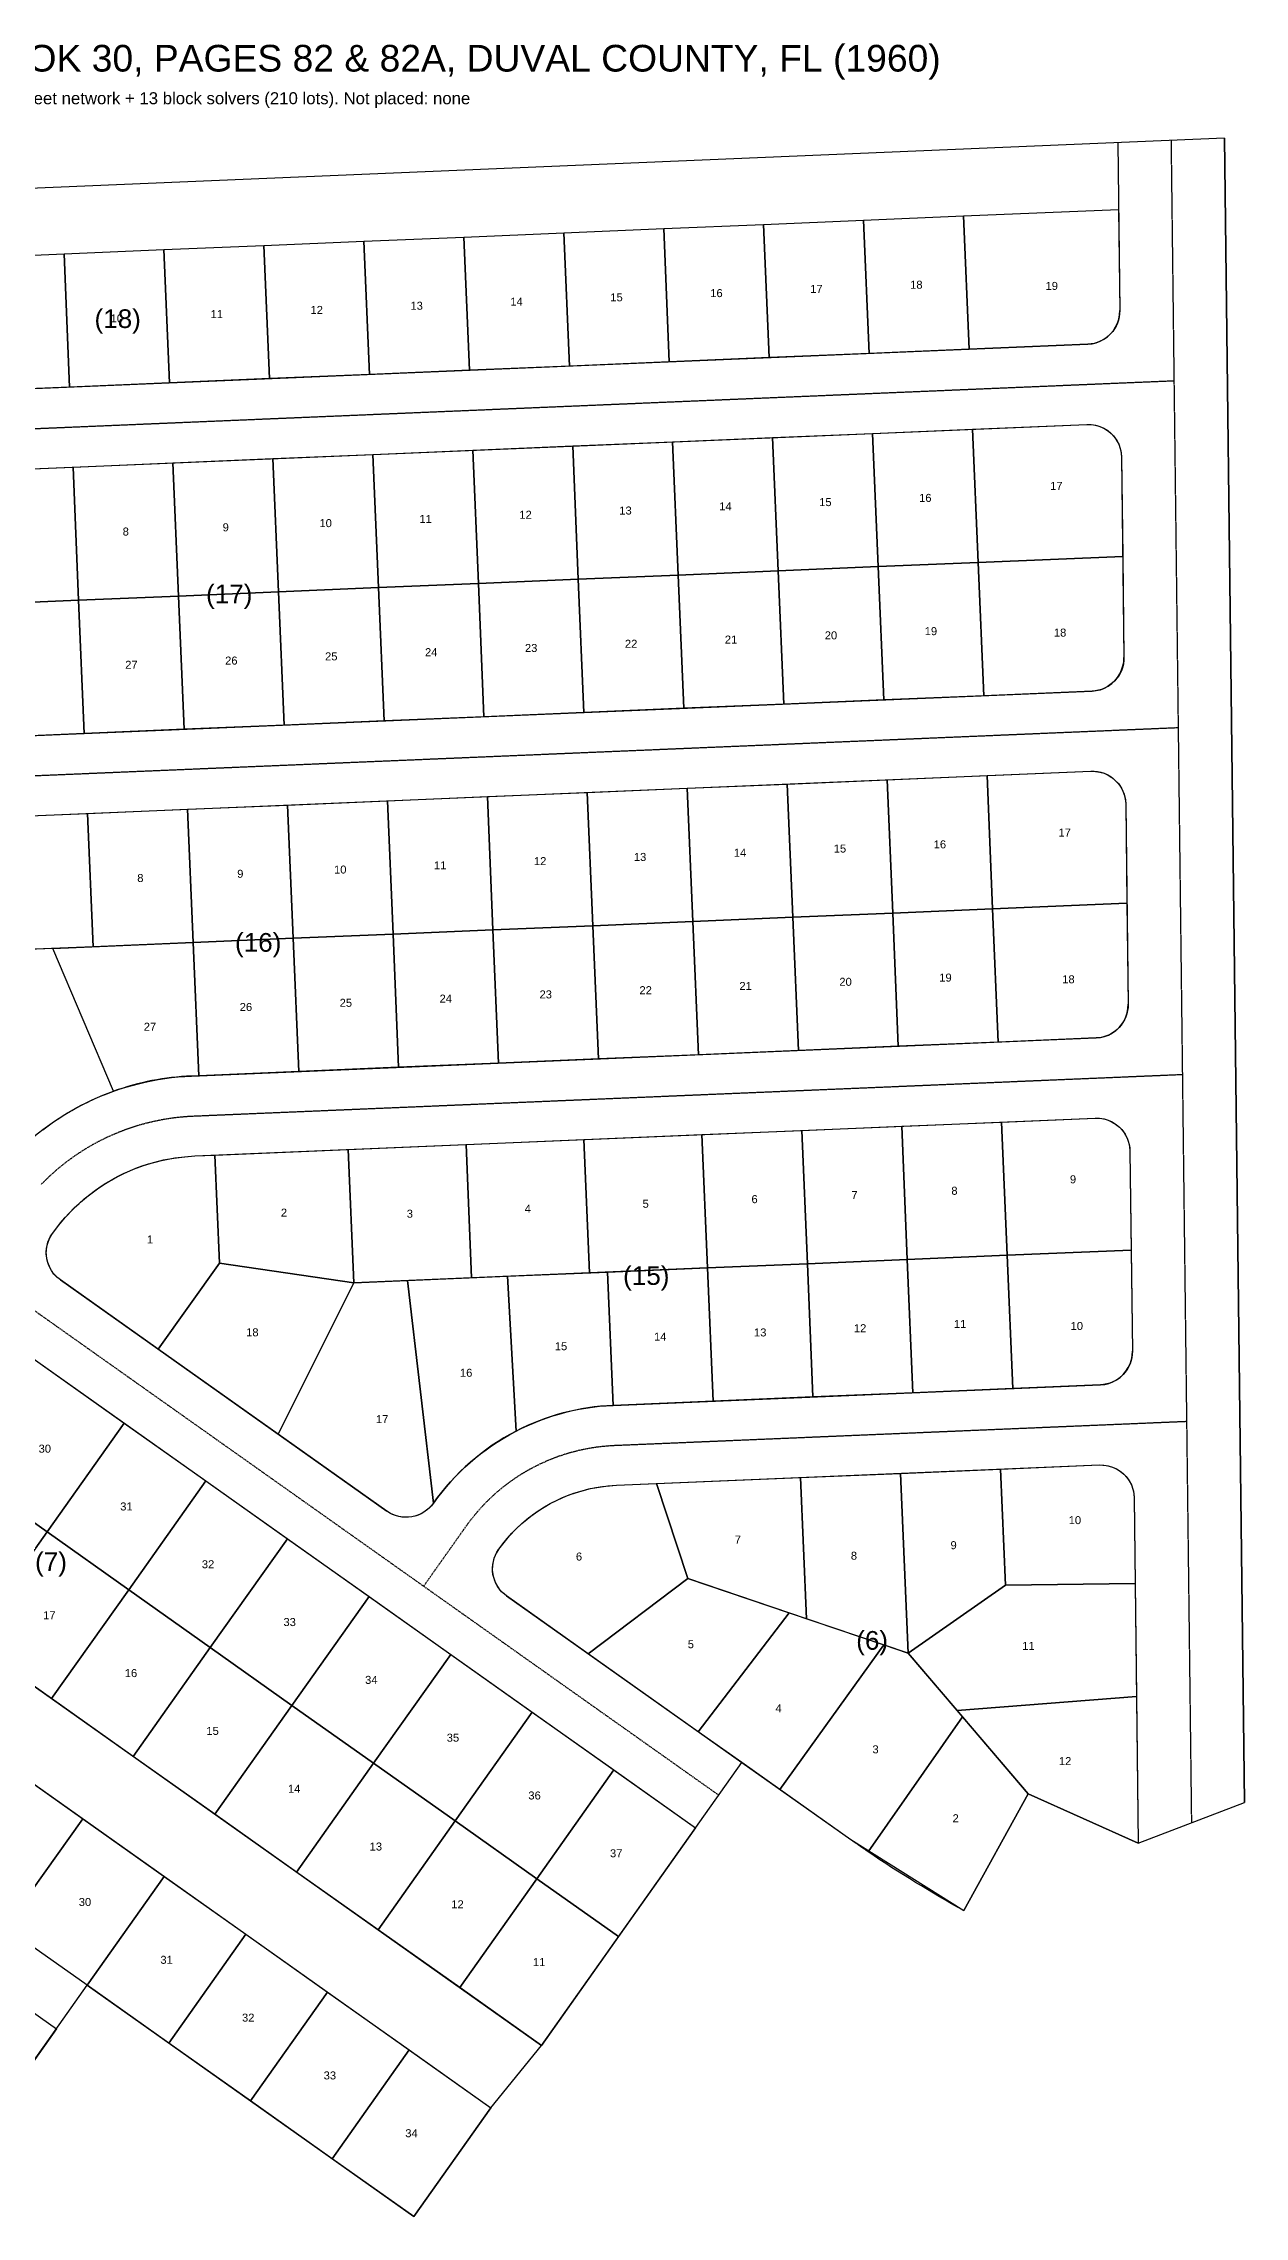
# Model space of a CAD drawing. Extents: x 9813 to 11453, y 7834 to 10312.
# Drawn here: x 10552 to 11453, y 8682 to 10312 of the extents above; entities that cross this region are included whole.
import ezdxf
from ezdxf.enums import TextEntityAlignment as Align

# ---------------------------------------------------------------- set-up
doc = ezdxf.new("R2010")
doc.units = 0
doc.linetypes.add('DASHED', pattern=[0.75, 0.5, -0.25])
for name, color, linetype in [('BLOCK-TEXT', 2, 'CONTINUOUS'), ('BOUNDARY', 7, 'CONTINUOUS'), ('CENTERLINE', 8, 'DASHED'), ('FILLET', 6, 'CONTINUOUS'), ('LOT', 4, 'CONTINUOUS'), ('LOT-CURVE', 6, 'CONTINUOUS'), ('LOT-TEXT', 7, 'CONTINUOUS'), ('ROW', 2, 'CONTINUOUS'), ('TITLEBLOCK', 2, 'CONTINUOUS')]:
    doc.layers.add(name, color=color, linetype=linetype)
doc.styles.get("Standard").update_dxf_attribs({"font": 'Arial'})

msp = doc.modelspace()

# ---------------------------------------------------------------- linework, layer by layer
at = {"layer": 'BOUNDARY'}
for p, q in [((11437.517, 10240.6589), (9812.5836, 10172.3173)), ((11452.6422, 8992.8006), (11437.517, 10240.6589)), ((10925.4269, 8810.5735), (11075.6905, 9022.7547)), ((11075.6905, 9022.7547), (11157.4292, 8964.8685)), ((11242.1242, 8911.7389), (11290.4448, 8999.2896)), ((11290.4448, 8999.2896), (11373.0022, 8962.1906)), ((11373.0022, 8962.1906), (11452.6422, 8992.8006)), ((11157.4292, 8964.8685), (11242.1242, 8911.7389)), ((10503.9953, 8741.402), (10584.9064, 8855.6534)), ((10584.9064, 8855.6534), (10829.7309, 8682.2724)), ((10887.5245, 8763.8806), (10925.4269, 8810.5735)), ((10829.7309, 8682.2724), (10887.5245, 8763.8806))]:
    msp.add_line(p, q, dxfattribs=at)
at = {"layer": 'CENTERLINE'}
for p, q in [((11397.5345, 10238.9773), (11399.7176, 10058.8695)), ((10000, 10000), (11399.7176, 10058.8695)), ((11399.7176, 10058.8695), (11402.8702, 9798.7722)), ((10010.9255, 9740.2297), (11402.8702, 9798.7722)), ((11402.8702, 9798.7722), (11406.0228, 9538.675)), ((10664.3282, 9507.4807), (11406.0228, 9538.675)), ((11406.0228, 9538.675), (11409.1754, 9278.5777)), ((10457.6548, 9423.6616), (11058.345, 8998.2618)), ((10980.4342, 9260.5457), (11409.1754, 9278.5777)), ((11409.1754, 9278.5777), (11412.8248, 8977.4966)), ((10837.1458, 9154.9118), (10869.0237, 9199.9252))]:
    msp.add_line(p, q, dxfattribs=at)
for points in [[(10550.6131, 9456.3889), (10552.8536, 9458.6637), (10555.137, 9460.8956), (10557.4624, 9463.0837), (10559.829, 9465.2271), (10562.2359, 9467.3252), (10564.6823, 9469.3771), (10567.1672, 9471.3822), (10569.6898, 9473.3396), (10572.2492, 9475.2488), (10574.8443, 9477.1089), (10577.4744, 9478.9194), (10580.1384, 9480.6796), (10582.8354, 9482.3887), (10585.5644, 9484.0463), (10588.3245, 9485.6518), (10591.1145, 9487.2044), (10593.9336, 9488.7038), (10596.7806, 9490.1493), (10599.6546, 9491.5404), (10602.5546, 9492.8766), (10605.4794, 9494.1574), (10608.428, 9495.3824), (10611.3994, 9496.5511), (10614.3925, 9497.6632), (10617.4062, 9498.7181), (10620.4394, 9499.7155), (10623.491, 9500.6551), (10626.5599, 9501.5365), (10629.645, 9502.3595), (10632.7452, 9503.1236), (10635.8593, 9503.8286), (10638.9864, 9504.4743), (10642.1251, 9505.0605), (10645.2744, 9505.5868), (10648.4331, 9506.0533), (10651.6001, 9506.4595), (10654.7743, 9506.8055), (10657.9545, 9507.0911), (10661.1395, 9507.3162), (10664.3282, 9507.4807)], [(10869.0237, 9199.9252), (10870.6262, 9202.1432), (10872.2707, 9204.3302), (10873.9564, 9206.4856), (10875.6828, 9208.6086), (10877.4493, 9210.6984), (10879.2551, 9212.7542), (10881.0997, 9214.7753), (10882.9824, 9216.7609), (10884.9026, 9218.7105), (10886.8594, 9220.6231), (10888.8522, 9222.4982), (10890.8803, 9224.3351), (10892.943, 9226.1331), (10895.0395, 9227.8916), (10897.169, 9229.6099), (10899.3308, 9231.2874), (10901.5242, 9232.9235), (10903.7482, 9234.5176), (10906.0021, 9236.0692), (10908.2851, 9237.5776), (10910.5964, 9239.0423), (10912.9351, 9240.4629), (10915.3004, 9241.8387), (10917.6914, 9243.1693), (10920.1073, 9244.4542), (10922.5471, 9245.6929), (10925.0101, 9246.8851), (10927.4953, 9248.0302), (10930.0018, 9249.1278), (10932.5288, 9250.1777), (10935.0752, 9251.1792), (10937.6402, 9252.1322), (10940.2229, 9253.0363), (10942.8222, 9253.8911), (10945.4374, 9254.6963), (10948.0674, 9255.4516), (10950.7113, 9256.1569), (10953.3681, 9256.8117), (10956.0369, 9257.4159), (10958.7167, 9257.9693), (10961.4065, 9258.4716), (10964.1054, 9258.9227), (10966.8124, 9259.3224), (10969.5264, 9259.6705), (10972.2466, 9259.9671), (10974.972, 9260.2118), (10977.7015, 9260.4047), (10980.4342, 9260.5457)]]:
    msp.add_lwpolyline(points, dxfattribs=at)
at = {"layer": 'FILLET'}
for points in [[(11335.1295, 10086.1796), (11338.3194, 10086.5197), (11341.4395, 10087.2656), (11344.4383, 10088.4048), (11347.2666, 10089.9187), (11349.8778, 10091.7823), (11352.2288, 10093.9649), (11354.2809, 10096.4306), (11356.0005, 10099.1388), (11357.359, 10102.0449), (11358.3343, 10105.101), (11358.9102, 10108.2569), (11359.0772, 10111.4605)], [(11334.3623, 10026.0942), (11337.6936, 10026.0121), (11340.9844, 10025.4876), (11344.1762, 10024.5301), (11347.2123, 10023.1565), (11350.0388, 10021.3914), (11352.6054, 10019.2661), (11354.8665, 10016.8183), (11356.782, 10014.0915), (11358.3179, 10011.1342), (11359.4467, 10007.9989), (11360.1486, 10004.7413), (11360.411, 10001.4193)], [(11338.2821, 9826.0823), (11341.472, 9826.4225), (11344.5921, 9827.1683), (11347.591, 9828.3075), (11350.4192, 9829.8214), (11353.0304, 9831.685), (11355.3814, 9833.8676), (11357.4336, 9836.3333), (11359.1531, 9839.0415), (11360.5117, 9841.9476), (11361.4869, 9845.0037), (11362.0628, 9848.1596), (11362.2298, 9851.3632)], [(11337.5149, 9765.997), (11340.8462, 9765.9148), (11344.137, 9765.3903), (11347.3288, 9764.4328), (11350.3649, 9763.0593), (11353.1914, 9761.2942), (11355.758, 9759.1689), (11358.0192, 9756.7211), (11359.9347, 9753.9943), (11361.4705, 9751.037), (11362.5994, 9747.9017), (11363.3012, 9744.6441), (11363.5636, 9741.3221)], [(11341.4348, 9565.985), (11344.6246, 9566.3252), (11347.7447, 9567.071), (11350.7436, 9568.2103), (11353.5719, 9569.7242), (11356.183, 9571.5877), (11358.534, 9573.7704), (11360.5862, 9576.2361), (11362.3057, 9578.9443), (11363.6643, 9581.8503), (11364.6395, 9584.9065), (11365.2154, 9588.0623), (11365.3824, 9591.266)], [(11340.6675, 9505.8997), (11343.9988, 9505.8175), (11347.2896, 9505.293), (11350.4815, 9504.3355), (11353.5176, 9502.962), (11356.344, 9501.1969), (11358.9106, 9499.0716), (11361.1718, 9496.6238), (11363.0873, 9493.897), (11364.6231, 9490.9397), (11365.752, 9487.8044), (11366.4538, 9484.5468), (11366.7162, 9481.2248)], [(10564.7688, 9384.5661), (10562.2294, 9386.6266), (10559.9806, 9389.0008), (10558.0611, 9391.6483), (10556.5035, 9394.5237), (10555.3345, 9397.5778), (10554.5742, 9400.7583), (10554.2355, 9404.0109), (10554.3243, 9407.2799), (10554.839, 9410.5093), (10555.7708, 9413.6438), (10557.1038, 9416.63), (10558.8151, 9419.4166)], [(11344.5874, 9305.8878), (11347.7773, 9306.2279), (11350.8973, 9306.9738), (11353.8962, 9308.113), (11356.7245, 9309.6269), (11359.3356, 9311.4905), (11361.6866, 9313.6731), (11363.7388, 9316.1388), (11365.4583, 9318.847), (11366.8169, 9321.7531), (11367.7922, 9324.8092), (11368.368, 9327.9651), (11368.535, 9331.1687)], [(11343.8201, 9245.8025), (11347.1515, 9245.7203), (11350.4423, 9245.1958), (11353.6341, 9244.2383), (11356.6702, 9242.8648), (11359.4967, 9241.0997), (11362.0633, 9238.9743), (11364.3244, 9236.5265), (11366.2399, 9233.7997), (11367.7757, 9230.8424), (11368.9046, 9227.7071), (11369.6065, 9224.4495), (11369.8688, 9221.1275)], [(10844.4499, 9217.1343), (10842.3894, 9214.595), (10840.0152, 9212.3462), (10837.3677, 9210.4266), (10834.4923, 9208.869), (10831.4382, 9207.7001), (10828.2577, 9206.9398), (10825.0051, 9206.6011), (10821.7362, 9206.6899), (10818.5068, 9207.2046), (10815.3722, 9208.1364), (10812.386, 9209.4694), (10809.5994, 9211.1807)], [(10899.3684, 9147.6077), (10896.829, 9149.6681), (10894.5803, 9152.0424), (10892.6607, 9154.6899), (10891.1031, 9157.5652), (10889.9341, 9160.6193), (10889.1738, 9163.7999), (10888.8351, 9167.0525), (10888.9239, 9170.3214), (10889.4386, 9173.5508), (10890.3704, 9176.6854), (10891.7034, 9179.6715), (10893.4148, 9182.4581)]]:
    msp.add_lwpolyline(points, dxfattribs=at)
at = {"layer": 'LOT'}
for points in [[(11241.9292, 10182.3481), (11358.1565, 10187.2364)], [(11358.1565, 10187.2364), (11359.0772, 10111.4605)], [(10867.2605, 10166.5903), (10942.1942, 10169.7418)], [(10942.1942, 10169.7418), (11017.128, 10172.8934)], [(10942.1942, 10169.7418), (10946.3963, 10069.8302)], [(10946.3963, 10069.8302), (10942.1942, 10169.7418)], [(11017.128, 10172.8934), (11092.0617, 10176.045)], [(11017.128, 10172.8934), (11021.3301, 10072.9817)], [(11021.3301, 10072.9817), (11017.128, 10172.8934)], [(11092.0617, 10176.045), (11166.9955, 10179.1966)], [(11092.0617, 10176.045), (11096.2638, 10076.1333)], [(11096.2638, 10076.1333), (11092.0617, 10176.045)], [(11166.9955, 10179.1966), (11241.9292, 10182.3481)], [(11166.9955, 10179.1966), (11171.1976, 10079.2849)], [(11171.1976, 10079.2849), (11166.9955, 10179.1966)], [(11241.9292, 10182.3481), (11246.1313, 10082.4365)], [(11246.1313, 10082.4365), (11241.9292, 10182.3481)], [(10492.5917, 10150.8324), (10567.5255, 10153.984)], [(10567.5255, 10153.984), (10642.4592, 10157.1356)], [(10567.5255, 10153.984), (10571.7275, 10054.0723)], [(10571.7275, 10054.0723), (10567.5255, 10153.984)], [(10642.4592, 10157.1356), (10717.393, 10160.2871)], [(10642.4592, 10157.1356), (10646.6613, 10057.2239)], [(10646.6613, 10057.2239), (10642.4592, 10157.1356)], [(10717.393, 10160.2871), (10792.3267, 10163.4387)], [(10717.393, 10160.2871), (10721.5951, 10060.3755)], [(10721.5951, 10060.3755), (10717.393, 10160.2871)], [(10792.3267, 10163.4387), (10867.2605, 10166.5903)], [(10792.3267, 10163.4387), (10796.5288, 10063.527)], [(10796.5288, 10063.527), (10792.3267, 10163.4387)], [(10867.2605, 10166.5903), (10871.4626, 10066.6786)], [(10871.4626, 10066.6786), (10867.2605, 10166.5903)], [(11021.3301, 10072.9817), (10946.3963, 10069.8302)], [(11096.2638, 10076.1333), (11021.3301, 10072.9817)], [(11171.1976, 10079.2849), (11096.2638, 10076.1333)], [(11246.1313, 10082.4365), (11171.1976, 10079.2849)], [(11335.1295, 10086.1796), (11246.1313, 10082.4365)], [(10571.7275, 10054.0723), (10496.7938, 10050.9207)], [(10646.6613, 10057.2239), (10571.7275, 10054.0723)], [(10721.5951, 10060.3755), (10646.6613, 10057.2239)], [(10796.5288, 10063.527), (10721.5951, 10060.3755)], [(10871.4626, 10066.6786), (10796.5288, 10063.527)], [(10946.3963, 10069.8302), (10871.4626, 10066.6786)], [(11173.7241, 10019.3381), (11248.6579, 10022.4897)], [(11248.6579, 10022.4897), (11334.3629, 10026.0943)], [(11248.6579, 10022.4897), (11252.86, 9922.578)], [(11252.86, 9922.578), (11248.6579, 10022.4897)], [(10799.0553, 10003.5802), (10873.9891, 10006.7318)], [(10873.9891, 10006.7318), (10948.9228, 10009.8834)], [(10873.9891, 10006.7318), (10878.1912, 9906.8201)], [(10878.1912, 9906.8201), (10873.9891, 10006.7318)], [(10948.9228, 10009.8834), (11023.8566, 10013.035)], [(10948.9228, 10009.8834), (10953.1249, 9909.9717)], [(10953.1249, 9909.9717), (10948.9228, 10009.8834)], [(11023.8566, 10013.035), (11098.7904, 10016.1865)], [(11023.8566, 10013.035), (11028.0587, 9913.1233)], [(11028.0587, 9913.1233), (11023.8566, 10013.035)], [(11098.7904, 10016.1865), (11173.7241, 10019.3381)], [(11098.7904, 10016.1865), (11102.9925, 9916.2749)], [(11102.9925, 9916.2749), (11098.7904, 10016.1865)], [(11173.7241, 10019.3381), (11177.9262, 9919.4264)], [(11177.9262, 9919.4264), (11173.7241, 10019.3381)], [(10499.3203, 9990.974), (10574.2541, 9994.1255)], [(10574.2541, 9994.1255), (10649.1878, 9997.2771)], [(10574.2541, 9994.1255), (10578.4562, 9894.2139)], [(10578.4562, 9894.2139), (10574.2541, 9994.1255)], [(10649.1878, 9997.2771), (10724.1216, 10000.4287)], [(10649.1878, 9997.2771), (10653.3899, 9897.3654)], [(10653.3899, 9897.3654), (10649.1878, 9997.2771)], [(10724.1216, 10000.4287), (10799.0553, 10003.5802)], [(10724.1216, 10000.4287), (10728.3237, 9900.517)], [(10728.3237, 9900.517), (10724.1216, 10000.4287)], [(10799.0553, 10003.5802), (10803.2574, 9903.6686)], [(10803.2574, 9903.6686), (10799.0553, 10003.5802)], [(11360.4115, 10001.4194), (11361.3141, 9927.1394)], [(11361.3141, 9927.1394), (11252.86, 9922.578)], [(11252.86, 9922.578), (11361.3141, 9927.1394)], [(11361.3141, 9927.1394), (11362.2348, 9851.3634)], [(10953.1249, 9909.9717), (10878.1912, 9906.8201)], [(10878.1912, 9906.8201), (10953.1249, 9909.9717)], [(11028.0587, 9913.1233), (10953.1249, 9909.9717)], [(10953.1249, 9909.9717), (11028.0587, 9913.1233)], [(10953.1249, 9909.9717), (10957.327, 9810.06)], [(10957.327, 9810.06), (10953.1249, 9909.9717)], [(11102.9925, 9916.2749), (11028.0587, 9913.1233)], [(11028.0587, 9913.1233), (11102.9925, 9916.2749)], [(11028.0587, 9913.1233), (11032.2608, 9813.2116)], [(11032.2608, 9813.2116), (11028.0587, 9913.1233)], [(11177.9262, 9919.4264), (11102.9925, 9916.2749)], [(11102.9925, 9916.2749), (11177.9262, 9919.4264)], [(11102.9925, 9916.2749), (11107.1945, 9816.3632)], [(11107.1945, 9816.3632), (11102.9925, 9916.2749)], [(11252.86, 9922.578), (11177.9262, 9919.4264)], [(11177.9262, 9919.4264), (11252.86, 9922.578)], [(11177.9262, 9919.4264), (11182.1283, 9819.5148)], [(11182.1283, 9819.5148), (11177.9262, 9919.4264)], [(11252.86, 9922.578), (11257.0621, 9822.6663)], [(11257.0621, 9822.6663), (11252.86, 9922.578)], [(10578.4562, 9894.2139), (10503.5224, 9891.0623)], [(10503.5224, 9891.0623), (10578.4562, 9894.2139)], [(10653.3899, 9897.3654), (10578.4562, 9894.2139)], [(10578.4562, 9894.2139), (10653.3899, 9897.3654)], [(10578.4562, 9894.2139), (10582.6583, 9794.3022)], [(10582.6583, 9794.3022), (10578.4562, 9894.2139)], [(10728.3237, 9900.517), (10653.3899, 9897.3654)], [(10653.3899, 9897.3654), (10728.3237, 9900.517)], [(10653.3899, 9897.3654), (10657.592, 9797.4538)], [(10657.592, 9797.4538), (10653.3899, 9897.3654)], [(10803.2574, 9903.6686), (10728.3237, 9900.517)], [(10728.3237, 9900.517), (10803.2574, 9903.6686)], [(10728.3237, 9900.517), (10732.5258, 9800.6053)], [(10732.5258, 9800.6053), (10728.3237, 9900.517)], [(10878.1912, 9906.8201), (10803.2574, 9903.6686)], [(10803.2574, 9903.6686), (10878.1912, 9906.8201)], [(10803.2574, 9903.6686), (10807.4595, 9803.7569)], [(10807.4595, 9803.7569), (10803.2574, 9903.6686)], [(10878.1912, 9906.8201), (10882.3933, 9806.9085)], [(10882.3933, 9806.9085), (10878.1912, 9906.8201)], [(11338.2871, 9826.0825), (11257.0621, 9822.6663)], [(10957.327, 9810.06), (10882.3933, 9806.9085)], [(11032.2608, 9813.2116), (10957.327, 9810.06)], [(11107.1945, 9816.3632), (11032.2608, 9813.2116)], [(11182.1283, 9819.5148), (11107.1945, 9816.3632)], [(11257.0621, 9822.6663), (11182.1283, 9819.5148)], [(10582.6583, 9794.3022), (10507.7245, 9791.1506)], [(10657.592, 9797.4538), (10582.6583, 9794.3022)], [(10732.5258, 9800.6053), (10657.592, 9797.4538)], [(10807.4595, 9803.7569), (10732.5258, 9800.6053)], [(10882.3933, 9806.9085), (10807.4595, 9803.7569)], [(11184.6496, 9759.5678), (11259.5833, 9762.7193)], [(11259.5833, 9762.7193), (11337.5152, 9765.997)], [(11259.5833, 9762.7193), (11263.7854, 9662.8077)], [(11263.7854, 9662.8077), (11259.5833, 9762.7193)], [(10809.9808, 9743.8099), (10884.9145, 9746.9615)], [(10884.9145, 9746.9615), (10959.8483, 9750.113)], [(10884.9145, 9746.9615), (10889.1166, 9647.0498)], [(10889.1166, 9647.0498), (10884.9145, 9746.9615)], [(10959.8483, 9750.113), (11034.7821, 9753.2646)], [(10959.8483, 9750.113), (10964.0504, 9650.2014)], [(10964.0504, 9650.2014), (10959.8483, 9750.113)], [(11034.7821, 9753.2646), (11109.7158, 9756.4162)], [(11034.7821, 9753.2646), (11038.9842, 9653.3529)], [(11038.9842, 9653.3529), (11034.7821, 9753.2646)], [(11109.7158, 9756.4162), (11184.6496, 9759.5678)], [(11109.7158, 9756.4162), (11113.9179, 9656.5045)], [(11113.9179, 9656.5045), (11109.7158, 9756.4162)], [(11184.6496, 9759.5678), (11188.8517, 9659.6561)], [(11188.8517, 9659.6561), (11184.6496, 9759.5678)], [(10510.2458, 9731.2036), (10585.1795, 9734.3552)], [(10585.1795, 9734.3552), (10660.1133, 9737.5067)], [(10585.1795, 9734.3552), (10589.3816, 9634.4435)], [(10589.3816, 9634.4435), (10585.1795, 9734.3552)], [(10660.1133, 9737.5067), (10735.047, 9740.6583)], [(10660.1133, 9737.5067), (10664.3154, 9637.5951)], [(10664.3154, 9637.5951), (10660.1133, 9737.5067)], [(10735.047, 9740.6583), (10809.9808, 9743.8099)], [(10735.047, 9740.6583), (10739.2491, 9640.7466)], [(10739.2491, 9640.7466), (10735.047, 9740.6583)], [(10809.9808, 9743.8099), (10814.1829, 9643.8982)], [(10814.1829, 9643.8982), (10809.9808, 9743.8099)], [(11363.5639, 9741.3221), (11364.4664, 9667.0421)], [(11263.7854, 9662.8077), (11188.8517, 9659.6561)], [(11188.8517, 9659.6561), (11263.7854, 9662.8077)], [(11364.4664, 9667.0421), (11263.7854, 9662.8077)], [(11263.7854, 9662.8077), (11364.4664, 9667.0421)], [(11267.9875, 9562.896), (11263.7854, 9662.8077)], [(11263.7854, 9662.8077), (11267.9875, 9562.896)], [(11364.4664, 9667.0421), (11365.3871, 9591.2662)], [(10889.1166, 9647.0498), (10814.1829, 9643.8982)], [(10814.1829, 9643.8982), (10889.1166, 9647.0498)], [(10964.0504, 9650.2014), (10889.1166, 9647.0498)], [(10889.1166, 9647.0498), (10964.0504, 9650.2014)], [(10893.3187, 9547.1381), (10889.1166, 9647.0498)], [(10889.1166, 9647.0498), (10893.3187, 9547.1381)], [(11038.9842, 9653.3529), (10964.0504, 9650.2014)], [(10964.0504, 9650.2014), (11038.9842, 9653.3529)], [(10968.2525, 9550.2897), (10964.0504, 9650.2014)], [(10964.0504, 9650.2014), (10968.2525, 9550.2897)], [(11113.9179, 9656.5045), (11038.9842, 9653.3529)], [(11038.9842, 9653.3529), (11113.9179, 9656.5045)], [(11043.1862, 9553.4413), (11038.9842, 9653.3529)], [(11038.9842, 9653.3529), (11043.1862, 9553.4413)], [(11188.8517, 9659.6561), (11113.9179, 9656.5045)], [(11113.9179, 9656.5045), (11188.8517, 9659.6561)], [(11118.12, 9556.5928), (11113.9179, 9656.5045)], [(11113.9179, 9656.5045), (11118.12, 9556.5928)], [(11193.0538, 9559.7444), (11188.8517, 9659.6561)], [(11188.8517, 9659.6561), (11193.0538, 9559.7444)], [(10559.1683, 9633.1728), (10449.2655, 9628.5505)], [(10589.3816, 9634.4435), (10514.4479, 9631.2919)], [(10559.1683, 9633.1728), (10664.3154, 9637.5951)], [(10604.6873, 9526.0856), (10559.1683, 9633.1728)], [(10604.6873, 9526.0856), (10559.1683, 9633.1728)], [(10664.3154, 9637.5951), (10589.3816, 9634.4435)], [(10739.2491, 9640.7466), (10664.3154, 9637.5951)], [(10664.3154, 9637.5951), (10739.2491, 9640.7466)], [(10668.5175, 9537.6834), (10664.3154, 9637.5951)], [(10664.3154, 9637.5951), (10668.5175, 9537.6834)], [(10814.1829, 9643.8982), (10739.2491, 9640.7466)], [(10739.2491, 9640.7466), (10814.1829, 9643.8982)], [(10743.4512, 9540.835), (10739.2491, 9640.7466)], [(10739.2491, 9640.7466), (10743.4512, 9540.835)], [(10818.385, 9543.9865), (10814.1829, 9643.8982)], [(10814.1829, 9643.8982), (10818.385, 9543.9865)], [(11341.4394, 9565.9852), (11267.9875, 9562.896)], [(10968.2525, 9550.2897), (10893.3187, 9547.1381)], [(11043.1862, 9553.4413), (10968.2525, 9550.2897)], [(11118.12, 9556.5928), (11043.1862, 9553.4413)], [(11193.0538, 9559.7444), (11118.12, 9556.5928)], [(11267.9875, 9562.896), (11193.0538, 9559.7444)], [(10668.5175, 9537.6834), (10663.0809, 9537.4708)], [(10743.4512, 9540.835), (10668.5175, 9537.6834)], [(10818.385, 9543.9865), (10743.4512, 9540.835)], [(10893.3187, 9547.1381), (10818.385, 9543.9865)], [(11195.575, 9499.7974), (11270.5088, 9502.949)], [(11270.5088, 9502.949), (11340.6675, 9505.8997)], [(11274.7109, 9403.0373), (11270.5088, 9502.949)], [(11270.5088, 9502.949), (11274.7109, 9403.0373)], [(10780.482, 9482.3394), (10868.9038, 9486.0582)], [(10868.9038, 9486.0582), (10957.3057, 9489.7762)], [(10873.1059, 9386.1466), (10868.9038, 9486.0582)], [(10868.9038, 9486.0582), (10873.1059, 9386.1466)], [(10957.3057, 9489.7762), (11045.7075, 9493.4943)], [(10961.5078, 9389.8646), (10957.3057, 9489.7762)], [(10957.3057, 9489.7762), (10961.5078, 9389.8646)], [(11045.7075, 9493.4943), (11120.6413, 9496.6458)], [(11049.9096, 9393.5826), (11045.7075, 9493.4943)], [(11045.7075, 9493.4943), (11049.9096, 9393.5826)], [(11120.6413, 9496.6458), (11195.575, 9499.7974)], [(11124.8434, 9396.7342), (11120.6413, 9496.6458)], [(11120.6413, 9496.6458), (11124.8434, 9396.7342)], [(11199.7771, 9399.8857), (11195.575, 9499.7974)], [(11195.575, 9499.7974), (11199.7771, 9399.8857)], [(10665.5836, 9477.507), (10680.5703, 9478.1373)], [(10680.5703, 9478.1373), (10780.482, 9482.3394)], [(10683.9786, 9397.1784), (10680.5703, 9478.1373)], [(10680.5703, 9478.1373), (10683.9786, 9397.1784)], [(10784.6841, 9382.4277), (10780.482, 9482.3394)], [(10780.482, 9482.3394), (10784.6841, 9382.4277)], [(11366.7162, 9481.2248), (11367.6187, 9406.9448)], [(11274.7109, 9403.0373), (11199.7771, 9399.8857)], [(11199.7771, 9399.8857), (11274.7109, 9403.0373)], [(11367.6187, 9406.9448), (11274.7109, 9403.0373)], [(11274.7109, 9403.0373), (11367.6187, 9406.9448)], [(11278.913, 9303.1256), (11274.7109, 9403.0373)], [(11274.7109, 9403.0373), (11278.913, 9303.1256)], [(11367.6187, 9406.9448), (11368.5394, 9331.1689)], [(10683.9786, 9397.1784), (10638.2029, 9332.5404)], [(10638.2029, 9332.5404), (10683.9786, 9397.1784)], [(10784.6841, 9382.4277), (10683.9786, 9397.1784)], [(10683.9786, 9397.1784), (10784.6841, 9382.4277)], [(10873.1059, 9386.1466), (10784.6841, 9382.4277)], [(10825.1083, 9384.1279), (10900.0421, 9387.2794)], [(10961.5078, 9389.8646), (10873.1059, 9386.1466)], [(10900.0421, 9387.2794), (10974.9759, 9390.431)], [(10906.4105, 9271.1598), (10900.0421, 9387.2794)], [(10900.0421, 9387.2794), (10906.4105, 9271.1598)], [(11049.9096, 9393.5826), (10961.5078, 9389.8646)], [(10974.9759, 9390.431), (11049.9096, 9393.5826)], [(10979.178, 9290.5193), (10974.9759, 9390.431)], [(10974.9759, 9390.431), (10979.178, 9290.5193)], [(11124.8434, 9396.7342), (11049.9096, 9393.5826)], [(11049.9096, 9393.5826), (11124.8434, 9396.7342)], [(11054.1117, 9293.6709), (11049.9096, 9393.5826)], [(11049.9096, 9393.5826), (11054.1117, 9293.6709)], [(11199.7771, 9399.8857), (11124.8434, 9396.7342)], [(11124.8434, 9396.7342), (11199.7771, 9399.8857)], [(11129.0455, 9296.8225), (11124.8434, 9396.7342)], [(11124.8434, 9396.7342), (11129.0455, 9296.8225)], [(11203.9792, 9299.9741), (11199.7771, 9399.8857)], [(11199.7771, 9399.8857), (11203.9792, 9299.9741)], [(10638.2029, 9332.5404), (10564.7555, 9384.5547)], [(10727.9718, 9268.9674), (10784.6841, 9382.4277)], [(10784.6841, 9382.4277), (10727.9718, 9268.9674)], [(10784.6841, 9382.4277), (10825.1083, 9384.1279)], [(10844.5345, 9217.2742), (10825.1083, 9384.1279)], [(10825.1083, 9384.1279), (10844.5345, 9217.2742)], [(10727.9718, 9268.9674), (10638.2029, 9332.5404)], [(10551.3867, 9320.5233), (10612.5928, 9277.178)], [(11344.5918, 9305.888), (11278.913, 9303.1256)], [(11054.1117, 9293.6709), (10979.178, 9290.5193)], [(11129.0455, 9296.8225), (11054.1117, 9293.6709)], [(11203.9792, 9299.9741), (11129.0455, 9296.8225)], [(11278.913, 9303.1256), (11203.9792, 9299.9741)], [(10612.5928, 9277.178), (10554.7781, 9195.579)], [(10554.7781, 9195.579), (10612.5928, 9277.178)], [(10612.5928, 9277.178), (10673.799, 9233.8328)], [(10809.58, 9211.1737), (10727.9718, 9268.9674)], [(11119.7774, 9236.3797), (11194.7112, 9239.5312)], [(11194.7112, 9239.5312), (11269.645, 9242.6828)], [(11194.7112, 9239.5312), (11200.3869, 9104.6621)], [(11200.3869, 9104.6621), (11194.7112, 9239.5312)], [(11269.645, 9242.6828), (11343.8201, 9245.8025)], [(11269.645, 9242.6828), (11273.3029, 9155.7097)], [(11273.3029, 9155.7097), (11269.645, 9242.6828)], [(10554.7781, 9195.579), (10493.5719, 9238.9243)], [(10493.5719, 9238.9243), (10554.7781, 9195.579)], [(10673.799, 9233.8328), (10615.9842, 9152.2338)], [(10615.9842, 9152.2338), (10673.799, 9233.8328)], [(10673.799, 9233.8328), (10735.0051, 9190.4875)], [(10981.6795, 9230.5715), (11011.653, 9231.8321)], [(11011.653, 9231.8321), (11119.7774, 9236.3797)], [(11011.653, 9231.8321), (11035.3478, 9160.6749)], [(11035.3478, 9160.6749), (11011.653, 9231.8321)], [(11119.7774, 9236.3797), (11124.2367, 9130.5031)], [(11124.2367, 9130.5031), (11119.7774, 9236.3797)], [(10844.5345, 9217.2742), (10844.4305, 9217.1273)], [(11369.8688, 9221.1275), (11370.6474, 9156.8915)], [(10554.7781, 9195.579), (10496.9751, 9113.9487)], [(10496.9751, 9113.9487), (10554.7781, 9195.579)], [(10615.9842, 9152.2338), (10554.7781, 9195.579)], [(10554.7781, 9195.579), (10615.9842, 9152.2338)], [(10735.0051, 9190.4875), (10677.1903, 9108.8885)], [(10677.1903, 9108.8885), (10735.0051, 9190.4875)], [(10735.0051, 9190.4875), (10796.2112, 9147.1423)], [(10893.3868, 9182.4396), (10893.4908, 9182.5865)], [(11035.3478, 9160.6749), (10960.5465, 9104.2439)], [(10960.5465, 9104.2439), (11035.3478, 9160.6749)], [(11035.3478, 9160.6749), (11111.0935, 9134.9662)], [(11124.2367, 9130.5031), (11035.3478, 9160.6749)], [(10615.9842, 9152.2338), (10558.1813, 9070.6034)], [(10558.1813, 9070.6034), (10615.9842, 9152.2338)], [(10677.1903, 9108.8885), (10615.9842, 9152.2338)], [(10615.9842, 9152.2338), (10677.1903, 9108.8885)], [(10796.2112, 9147.1423), (10738.3964, 9065.5433)], [(10738.3964, 9065.5433), (10796.2112, 9147.1423)], [(10796.2112, 9147.1423), (10857.4173, 9103.797)], [(10960.5465, 9104.2439), (10899.3404, 9147.5891)], [(11273.3029, 9155.7097), (11200.3869, 9104.6621)], [(11200.3869, 9104.6621), (11273.3029, 9155.7097)], [(11370.6474, 9156.8915), (11273.3029, 9155.7097)], [(11273.3029, 9155.7097), (11370.6474, 9156.8915)], [(11370.6474, 9156.8915), (11371.6751, 9072.1077)], [(11111.0935, 9134.9662), (11043.0524, 9045.8145)], [(11043.0524, 9045.8145), (11111.0935, 9134.9662)], [(11111.0935, 9134.9662), (11182.1205, 9110.8623)], [(11200.3869, 9104.6621), (11124.2367, 9130.5031)], [(10558.1813, 9070.6034), (10496.9751, 9113.9487)], [(10677.1903, 9108.8885), (10619.3874, 9027.2582)], [(10619.3874, 9027.2582), (10677.1903, 9108.8885)], [(10738.3964, 9065.5433), (10677.1903, 9108.8885)], [(10677.1903, 9108.8885), (10738.3964, 9065.5433)], [(11182.1205, 9110.8623), (11104.2585, 9002.4692)], [(11104.2585, 9002.4692), (11182.1205, 9110.8623)], [(11182.1205, 9110.8623), (11200.3869, 9104.6621)], [(10857.4173, 9103.797), (10799.6025, 9022.198)], [(10799.6025, 9022.198), (10857.4173, 9103.797)], [(10857.4173, 9103.797), (10918.6234, 9060.4518)], [(11043.0524, 9045.8145), (10960.5465, 9104.2439)], [(11200.3869, 9104.6621), (11241.0851, 9057.0182)], [(11237.188, 9061.5804), (11200.3869, 9104.6621)], [(10619.3874, 9027.2582), (10558.1813, 9070.6034)], [(10738.3964, 9065.5433), (10680.5935, 8983.9129)], [(10680.5935, 8983.9129), (10738.3964, 9065.5433)], [(10799.6025, 9022.198), (10738.3964, 9065.5433)], [(10738.3964, 9065.5433), (10799.6025, 9022.198)], [(10918.6234, 9060.4518), (10860.8086, 8978.8528)], [(10860.8086, 8978.8528), (10918.6234, 9060.4518)], [(10918.6234, 9060.4518), (10979.8295, 9017.1065)], [(11371.6751, 9072.1077), (11237.188, 9061.5804)], [(11237.188, 9061.5804), (11371.6751, 9072.1077)], [(11290.449, 8999.2323), (11237.188, 9061.5804)], [(11371.6751, 9072.1077), (11373.0083, 8962.1158)], [(11075.6956, 9022.697), (11043.0524, 9045.8145)], [(11241.0851, 9057.0182), (11170.5573, 8955.6923)], [(11170.5573, 8955.6923), (11241.0851, 9057.0182)], [(11241.0851, 9057.0182), (11290.449, 8999.2323)], [(10520.2815, 9023.9214), (10581.4876, 8980.5761)], [(10680.5935, 8983.9129), (10619.3874, 9027.2582)], [(10799.6025, 9022.198), (10741.7996, 8940.5677)], [(10741.7996, 8940.5677), (10799.6025, 9022.198)], [(10860.8086, 8978.8528), (10799.6025, 9022.198)], [(10799.6025, 9022.198), (10860.8086, 8978.8528)], [(10979.8295, 9017.1065), (10922.0148, 8935.5075)], [(10922.0148, 8935.5075), (10979.8295, 9017.1065)], [(10979.8295, 9017.1065), (11041.0357, 8973.7612)], [(11104.2585, 9002.4692), (11075.6956, 9022.697)], [(11157.4344, 8964.8108), (11104.2585, 9002.4692)], [(11290.449, 8999.2323), (11242.1284, 8911.6816)], [(11373.0083, 8962.1158), (11290.449, 8999.2323)], [(10581.4876, 8980.5761), (10523.72, 8898.9763)], [(10523.72, 8898.9763), (10581.4876, 8980.5761)], [(10581.4876, 8980.5761), (10642.6938, 8937.2309)], [(10741.7996, 8940.5677), (10680.5935, 8983.9129)], [(10860.8086, 8978.8528), (10803.0057, 8897.2224)], [(10803.0057, 8897.2224), (10860.8086, 8978.8528)], [(10922.0148, 8935.5075), (10860.8086, 8978.8528)], [(10860.8086, 8978.8528), (10922.0148, 8935.5075)], [(11041.0357, 8973.7612), (10983.2209, 8892.1622)], [(10642.6938, 8937.2309), (10584.9261, 8855.631)], [(10584.9261, 8855.631), (10642.6938, 8937.2309)], [(10642.6938, 8937.2309), (10703.8999, 8893.8856)], [(10803.0057, 8897.2224), (10741.7996, 8940.5677)], [(10922.0148, 8935.5075), (10864.2118, 8853.8771)], [(10864.2118, 8853.8771), (10922.0148, 8935.5075)], [(10983.2209, 8892.1622), (10922.0148, 8935.5075)], [(10922.0148, 8935.5075), (10983.2209, 8892.1622)], [(10584.9261, 8855.631), (10523.72, 8898.9763)], [(10864.2118, 8853.8771), (10803.0057, 8897.2224)], [(10703.8999, 8893.8856), (10646.1323, 8812.2857)], [(10646.1323, 8812.2857), (10703.8999, 8893.8856)], [(10703.8999, 8893.8856), (10765.106, 8850.5404)], [(10983.2209, 8892.1622), (10925.418, 8810.5319)], [(10496.5036, 8869.2284), (10561.7901, 8822.9934)], [(10646.1323, 8812.2857), (10584.9261, 8855.631)], [(10765.106, 8850.5404), (10707.3384, 8768.9405)], [(10707.3384, 8768.9405), (10765.106, 8850.5404)], [(10765.106, 8850.5404), (10826.3121, 8807.1951)], [(10925.418, 8810.5319), (10864.2118, 8853.8771)], [(10561.7901, 8822.9934), (10503.9952, 8741.3759)], [(10707.3384, 8768.9405), (10646.1323, 8812.2857)], [(10826.3121, 8807.1951), (10768.5445, 8725.5952)], [(10768.5445, 8725.5952), (10826.3121, 8807.1951)], [(10826.3121, 8807.1951), (10887.5182, 8763.8498)], [(10768.5445, 8725.5952), (10707.3384, 8768.9405)], [(10887.5182, 8763.8498), (10829.7506, 8682.25)], [(10829.7506, 8682.25), (10768.5445, 8725.5952)]]:
    msp.add_lwpolyline(points, dxfattribs=at)
at = {"layer": 'LOT-CURVE'}
for points in [[(11359.0772, 10111.4605), (11358.9905, 10109.0553), (11358.6729, 10106.6697), (11358.1274, 10104.3256), (11357.359, 10102.0449), (11356.3749, 10099.8486), (11355.1842, 10097.7571), (11353.7979, 10095.7898), (11352.2288, 10093.9649), (11350.4915, 10092.2993), (11348.6021, 10090.8085), (11346.5781, 10089.5063), (11344.4383, 10088.4048), (11342.2025, 10087.5141), (11339.8914, 10086.8425), (11337.5264, 10086.3963), (11335.1295, 10086.1796)], [(11334.3629, 10026.0943), (11336.8628, 10026.0743), (11339.3483, 10025.8047), (11341.7945, 10025.2883), (11344.1768, 10024.5301), (11346.4715, 10023.5377), (11348.6556, 10022.3212), (11350.7073, 10020.8925), (11352.606, 10019.2661), (11354.3328, 10017.4582), (11355.8704, 10015.4869), (11357.2034, 10013.3718), (11358.3184, 10011.1342), (11359.2045, 10008.7964), (11359.8526, 10006.3818), (11360.2563, 10003.9146), (11360.4115, 10001.4194)], [(11362.2348, 9851.3634), (11362.1481, 9848.9583), (11361.8305, 9846.5726), (11361.285, 9844.2286), (11360.5166, 9841.9478), (11359.5325, 9839.7515), (11358.3418, 9837.66), (11356.9554, 9835.6927), (11355.3864, 9833.8678), (11353.6491, 9832.2023), (11351.7597, 9830.7115), (11349.7357, 9829.4093), (11347.5959, 9828.3077), (11345.3601, 9827.4171), (11343.049, 9826.7455), (11340.684, 9826.2993), (11338.2871, 9826.0825)], [(11337.5152, 9765.997), (11340.0152, 9765.977), (11342.5007, 9765.7075), (11344.9468, 9765.191), (11347.3291, 9764.4328), (11349.6238, 9763.4405), (11351.8079, 9762.2239), (11353.8596, 9760.7953), (11355.7583, 9759.1689), (11357.4851, 9757.361), (11359.0227, 9755.3896), (11360.3557, 9753.2746), (11361.4708, 9751.037), (11362.3568, 9748.6992), (11363.0049, 9746.2846), (11363.4086, 9743.8173), (11363.5639, 9741.3221)], [(11365.3871, 9591.2662), (11365.3004, 9588.861), (11364.9828, 9586.4754), (11364.4373, 9584.1313), (11363.669, 9581.8505), (11362.6848, 9579.6542), (11361.4941, 9577.5627), (11360.1078, 9575.5954), (11358.5387, 9573.7706), (11356.8014, 9572.105), (11354.912, 9570.6142), (11352.8881, 9569.312), (11350.7482, 9568.2105), (11348.5124, 9567.3198), (11346.2013, 9566.6482), (11343.8364, 9566.202), (11341.4394, 9565.9852)], [(10663.0809, 9537.4708), (10659.3534, 9537.28), (10655.6301, 9537.019), (10651.9124, 9536.6878), (10648.2017, 9536.2865), (10644.4991, 9535.8154), (10640.8061, 9535.2746), (10637.1239, 9534.6642), (10633.4539, 9533.9845), (10629.7974, 9533.2357), (10626.1556, 9532.4181), (10622.5299, 9531.532), (10618.9216, 9530.5777), (10615.3319, 9529.5555), (10611.7621, 9528.4658), (10608.2135, 9527.309), (10604.6873, 9526.0856)], [(10544.9654, 9492.0206), (10548.3183, 9494.743), (10551.7297, 9497.3917), (10555.1981, 9499.9653), (10558.7218, 9502.4626), (10562.2992, 9504.8824), (10565.9285, 9507.2237), (10569.6081, 9509.4852), (10573.3361, 9511.6658), (10577.1107, 9513.7646), (10580.9303, 9515.7806), (10584.793, 9517.7127), (10588.6968, 9519.5602), (10592.6401, 9521.322), (10596.6209, 9522.9973), (10600.6372, 9524.5855), (10604.6873, 9526.0856)], [(11340.6675, 9505.8997), (11343.1675, 9505.8798), (11345.653, 9505.6102), (11348.0991, 9505.0937), (11350.4815, 9504.3355), (11352.7761, 9503.3432), (11354.9602, 9502.1266), (11357.0119, 9500.698), (11358.9106, 9499.0716), (11360.6374, 9497.2637), (11362.175, 9495.2924), (11363.508, 9493.1773), (11364.6231, 9490.9397), (11365.5091, 9488.6019), (11366.1572, 9486.1873), (11366.5609, 9483.72), (11366.7162, 9481.2248)], [(10558.8019, 9419.4052), (10563.5297, 9425.693), (10568.6083, 9431.7011), (10574.0211, 9437.4099), (10579.7505, 9442.8009), (10585.7779, 9447.8565), (10592.0837, 9452.5603), (10598.6474, 9456.8971), (10605.4476, 9460.8525), (10612.4622, 9464.414), (10619.6685, 9467.5697), (10627.0429, 9470.3096), (10634.5616, 9472.6246), (10642.1999, 9474.5072), (10649.9332, 9475.9514), (10657.7362, 9476.9524), (10665.5836, 9477.507)], [(10564.7555, 9384.5547), (10562.8254, 9386.0692), (10561.0529, 9387.7655), (10559.4553, 9389.6274), (10558.0478, 9391.6369), (10556.8441, 9393.7747), (10555.8558, 9396.0202), (10555.0923, 9398.3518), (10554.561, 9400.7469), (10554.267, 9403.1826), (10554.2132, 9405.6354), (10554.4, 9408.0817), (10554.8257, 9410.4978), (10555.4863, 9412.8606), (10556.3752, 9415.1473), (10557.484, 9417.3359), (10558.8019, 9419.4052)], [(11368.5394, 9331.1689), (11368.4527, 9328.7637), (11368.1351, 9326.3781), (11367.5896, 9324.034), (11366.8213, 9321.7533), (11365.8372, 9319.557), (11364.6464, 9317.4655), (11363.2601, 9315.4982), (11361.691, 9313.6733), (11359.9538, 9312.0077), (11358.0644, 9310.517), (11356.0404, 9309.2148), (11353.9006, 9308.1132), (11351.6648, 9307.2225), (11349.3537, 9306.5509), (11346.9887, 9306.1047), (11344.5918, 9305.888)], [(10979.178, 9290.5193), (10974.4417, 9290.2563), (10969.7143, 9289.8643), (10964.9995, 9289.3435), (10960.3005, 9288.6942), (10955.621, 9287.9171), (10950.9645, 9287.0127), (10946.3343, 9285.9816), (10941.734, 9284.8247), (10937.167, 9283.5427), (10932.6366, 9282.1366), (10928.1462, 9280.6075), (10923.6992, 9278.9566), (10919.2989, 9277.1849), (10914.9485, 9275.294), (10910.6513, 9273.2851), (10906.4105, 9271.1598)], [(10906.4105, 9271.1598), (10901.8509, 9268.7086), (10897.3661, 9266.1229), (10892.9604, 9263.4048), (10888.6374, 9260.5568), (10884.4012, 9257.5815), (10880.2553, 9254.4813), (10876.2036, 9251.2592), (10872.2495, 9247.9179), (10868.3966, 9244.4604), (10864.6484, 9240.8898), (10861.008, 9237.2093), (10857.4788, 9233.422), (10854.0639, 9229.5313), (10850.7663, 9225.5408), (10847.5889, 9221.4539), (10844.5345, 9217.2742)], [(11343.8201, 9245.8025), (11346.3201, 9245.7825), (11348.8056, 9245.5129), (11351.2518, 9244.9965), (11353.6341, 9244.2383), (11355.9288, 9243.2459), (11358.1129, 9242.0294), (11360.1645, 9240.6007), (11362.0633, 9238.9743), (11363.79, 9237.1664), (11365.3276, 9235.1951), (11366.6606, 9233.08), (11367.7757, 9230.8424), (11368.6618, 9228.5046), (11369.3099, 9226.09), (11369.7136, 9223.6228), (11369.8688, 9221.1275)], [(10893.4908, 9182.5865), (10897.3954, 9187.7795), (10901.5897, 9192.7414), (10906.06, 9197.4562), (10910.7918, 9201.9085), (10915.7697, 9206.0838), (10920.9775, 9209.9686), (10926.3983, 9213.5502), (10932.0145, 9216.817), (10937.8077, 9219.7583), (10943.7592, 9222.3646), (10949.8496, 9224.6273), (10956.0591, 9226.5393), (10962.3675, 9228.0941), (10968.7542, 9229.2868), (10975.1985, 9230.1135), (10981.6795, 9230.5715)], [(10844.4305, 9217.1273), (10842.916, 9215.1971), (10841.2197, 9213.4247), (10839.3578, 9211.8271), (10837.3483, 9210.4196), (10835.2105, 9209.2159), (10832.965, 9208.2276), (10830.6334, 9207.464), (10828.2383, 9206.9327), (10825.8025, 9206.6388), (10823.3498, 9206.585), (10820.9035, 9206.7718), (10818.4873, 9207.1975), (10816.1245, 9207.8581), (10813.8379, 9208.747), (10811.6493, 9209.8558), (10809.58, 9211.1737)], [(10899.3404, 9147.5891), (10897.4102, 9149.1036), (10895.6378, 9150.7999), (10894.0401, 9152.6618), (10892.6327, 9154.6713), (10891.429, 9156.8091), (10890.4406, 9159.0546), (10889.6771, 9161.3862), (10889.1458, 9163.7813), (10888.8518, 9166.217), (10888.798, 9168.6698), (10888.9849, 9171.1161), (10889.4106, 9173.5322), (10890.0711, 9175.895), (10890.9601, 9178.1817), (10892.0688, 9180.3703), (10893.3868, 9182.4396)], [(11170.5573, 8955.6923), (11169.7324, 8956.2554), (11168.9081, 8956.8193), (11168.0844, 8957.3842), (11167.2614, 8957.9499), (11166.4389, 8958.5166), (11165.6171, 8959.0843), (11164.796, 8959.6528), (11163.9755, 8960.2223), (11163.1556, 8960.7926), (11162.3364, 8961.3639), (11161.5178, 8961.9361), (11160.6998, 8962.5093), (11159.8825, 8963.0833), (11159.0658, 8963.6582), (11158.2497, 8964.2341), (11157.4344, 8964.8108)], [(11242.1284, 8911.6816), (11237.5367, 8914.2335), (11232.9601, 8916.8123), (11228.3987, 8919.418), (11223.8526, 8922.0504), (11219.3222, 8924.7095), (11214.8074, 8927.3951), (11210.3085, 8930.1072), (11205.8256, 8932.8458), (11201.3589, 8935.6106), (11196.9085, 8938.4016), (11192.4745, 8941.2187), (11188.0572, 8944.0618), (11183.6567, 8946.9308), (11179.2731, 8949.8257), (11174.9066, 8952.7462), (11170.5573, 8955.6923)]]:
    msp.add_lwpolyline(points, dxfattribs=at)
at = {"layer": 'ROW'}
for points in [[(11357.5519, 10237.2957), (11359.0772, 10111.4605)], [(11437.517, 10240.6589), (11452.6422, 8992.8006)], [(10028.7129, 10031.2341), (11335.1295, 10086.1796)], [(10056.212, 9972.3377), (11334.3623, 10026.0942)], [(11360.411, 10001.4193), (11362.2298, 9851.3632)], [(10064.6162, 9772.5143), (11338.2821, 9826.0823)], [(10067.1375, 9712.5673), (11337.5149, 9765.997)], [(11363.5636, 9741.3221), (11365.3824, 9591.266)], [(10663.0676, 9537.4542), (11341.4348, 9565.985)], [(10551.5317, 9497.2202), (10555.563, 9500.2073), (10559.6687, 9503.0911), (10563.8462, 9505.8701), (10568.0927, 9508.5422), (10572.4056, 9511.1058), (10576.7821, 9513.5594), (10581.2194, 9515.9012), (10585.7146, 9518.1298), (10590.2649, 9520.2437), (10594.8672, 9522.2417), (10599.5187, 9524.1224), (10604.2164, 9525.8845), (10608.9573, 9527.5271), (10613.7382, 9529.049), (10618.5562, 9530.4492), (10623.4081, 9531.7268), (10628.2909, 9532.8811), (10633.2013, 9533.9113), (10638.1362, 9534.8166), (10643.0926, 9535.5966), (10648.0671, 9536.2508), (10653.0565, 9536.7786), (10658.0578, 9537.1798), (10663.0676, 9537.4542)], [(10665.5889, 9477.5072), (11340.6675, 9505.8997)], [(10558.8151, 9419.4166), (10561.7998, 9423.4712), (10564.9304, 9427.4143), (10568.2028, 9431.2405), (10571.6126, 9434.9447), (10575.1554, 9438.522), (10578.8263, 9441.9677), (10582.6205, 9445.2771), (10586.5329, 9448.4458), (10590.5584, 9451.4697), (10594.6915, 9454.3447), (10598.9268, 9457.0669), (10603.2586, 9459.6328), (10607.6812, 9462.0389), (10612.1886, 9464.282), (10616.7748, 9466.3592), (10621.4338, 9468.2676), (10626.1594, 9470.0047), (10630.9451, 9471.5683), (10635.7848, 9472.9561), (10640.6718, 9474.1664), (10645.5998, 9475.1976), (10650.5621, 9476.0483), (10655.5522, 9476.7174), (10660.5633, 9477.2039), (10665.5889, 9477.5072)], [(11366.7162, 9481.2248), (11368.535, 9331.1687)], [(10558.8072, 9419.4054), (10558.8112, 9419.411), (10558.8151, 9419.4166)], [(10440.3166, 9399.1792), (11041.0069, 8973.7794)], [(10564.7688, 9384.5661), (10809.5994, 9211.1807)], [(10979.1736, 9290.5192), (11344.5874, 9305.8878)], [(10844.5412, 9217.2633), (10847.5614, 9221.3976), (10850.7019, 9225.4411), (10853.9601, 9229.3905), (10857.3331, 9233.2423), (10860.818, 9236.9931), (10864.4118, 9240.6397), (10868.1114, 9244.179), (10871.9136, 9247.6078), (10875.815, 9250.9232), (10879.8123, 9254.1224), (10883.9021, 9257.2025), (10888.0807, 9260.161), (10892.3446, 9262.9951), (10896.6901, 9265.7025), (10901.1134, 9268.2809), (10905.6106, 9270.7279), (10910.178, 9273.0415), (10914.8114, 9275.2197), (10919.507, 9277.2605), (10924.2606, 9279.1623), (10929.0681, 9280.9233), (10933.9253, 9282.5421), (10938.8281, 9284.0172), (10943.7722, 9285.3473), (10948.7533, 9286.5314), (10953.7671, 9287.5683), (10958.8092, 9288.4572), (10963.8753, 9289.1973), (10968.961, 9289.788), (10974.0619, 9290.2288), (10979.1736, 9290.5192)], [(10981.6948, 9230.5722), (11343.8201, 9245.8025)], [(10893.5061, 9182.5871), (10896.6062, 9186.7595), (10899.8934, 9190.7861), (10903.3608, 9194.6585), (10907.0012, 9198.3688), (10910.8071, 9201.9092), (10914.7705, 9205.2722), (10918.8832, 9208.4511), (10923.1366, 9211.439), (10927.5218, 9214.2298), (10932.0298, 9216.8176), (10936.6511, 9219.1972), (10941.3762, 9221.3635), (10946.1951, 9223.312), (10951.0979, 9225.0386), (10956.0744, 9226.5399), (10961.1142, 9227.8126), (10966.2067, 9228.8541), (10971.3415, 9229.6622), (10976.5078, 9230.2353), (10981.6948, 9230.5722)], [(10844.4499, 9217.1343), (10844.5412, 9217.2633)], [(11369.8688, 9221.1275), (11373.0074, 8962.1926)], [(10893.4148, 9182.4581), (10893.5061, 9182.5871)], [(10428.3427, 9162.5532), (10925.4022, 8810.543)], [(10899.3684, 9147.6077), (11075.6831, 9022.7443)], [(10393.6665, 9113.5883), (10887.5064, 8763.8582)]]:
    msp.add_lwpolyline(points, dxfattribs=at)

# ---------------------------------------------------------------- texts
at = {"layer": 'BLOCK-TEXT'}
for s, p in [('(18)', (10607.7434, 10105.36)), ('(17)', (10691.3875, 9898.9547)), ('(16)', (10713.0794, 9637.6626)), ('(15)', (11004.0711, 9387.8342)), ('(7)', (10557.7377, 9173.2748)), ('(6)', (11173.4216, 9114.2789))]:
    msp.add_text(s, height=14, dxfattribs=at).set_placement(p, align=Align.MIDDLE_CENTER)
at = {"layer": 'LOT-TEXT'}
for s, p in [('14', (10906.8284, 10118.2102)), ('15', (10981.7622, 10121.3618)), ('16', (11056.6959, 10124.5134)), ('17', (11131.6297, 10127.6649)), ('18', (11206.5634, 10130.8165)), ('19', (11308.0848, 10129.9322)), ('10', (10607.0934, 10105.6039)), ('11', (10682.0271, 10108.7555)), ('12', (10756.9609, 10111.9071)), ('13', (10831.8946, 10115.0586)), ('16', (11213.292, 9970.9581)), ('17', (11311.5213, 9979.9441)), ('11', (10838.6233, 9955.2002)), ('12', (10913.557, 9958.3518)), ('13', (10988.4908, 9961.5033)), ('14', (11063.4245, 9964.6549)), ('15', (11138.3583, 9967.8065)), ('8', (10613.822, 9945.7455)), ('9', (10688.7558, 9948.897)), ('10', (10763.6895, 9952.0486)), ('24', (10842.8254, 9855.2885)), ('23', (10917.7591, 9858.4401)), ('22', (10992.6929, 9861.5917)), ('21', (11067.6266, 9864.7432)), ('20', (11142.5604, 9867.8948)), ('19', (11217.4941, 9871.0464)), ('18', (11314.3516, 9869.9659)), ('27', (10618.0241, 9845.8338)), ('26', (10692.9579, 9848.9854)), ('25', (10767.8916, 9852.1369)), ('16', (11224.2175, 9711.1877)), ('17', (11317.7828, 9719.9776)), ('10', (10774.615, 9692.2783)), ('11', (10849.5487, 9695.4298)), ('12', (10924.4825, 9698.5814)), ('13', (10999.4162, 9701.733)), ('14', (11074.35, 9704.8846)), ('15', (11149.2837, 9708.0361)), ('8', (10624.7475, 9685.9751)), ('9', (10699.6812, 9689.1267)), ('19', (11228.4196, 9611.276)), ('24', (10853.7508, 9595.5182)), ('23', (10928.6846, 9598.6697)), ('22', (11003.6183, 9601.8213)), ('21', (11078.5521, 9604.9729)), ('20', (11153.4858, 9608.1245)), ('18', (11320.6132, 9609.9994)), ('26', (10703.8833, 9589.215)), ('25', (10778.8171, 9592.3666)), ('27', (10631.9539, 9574.4015)), ('7', (11160.2092, 9448.2658)), ('8', (11235.143, 9451.4174)), ('9', (11324.0444, 9460.0111)), ('2', (10732.4288, 9435.0207)), ('3', (10826.794, 9434.243)), ('4', (10915.2058, 9437.9614)), ('5', (11003.6076, 9441.6794)), ('6', (11085.2754, 9445.1142)), ('1', (10631.9821, 9414.8872)), ('11', (11239.345, 9351.5057)), ('18', (10708.7094, 9345.2785)), ('15', (10940.1516, 9334.8474)), ('14', (11014.5438, 9342.051)), ('13', (11089.4775, 9345.2025)), ('12', (11164.4113, 9348.3541)), ('10', (11326.8748, 9350.0329)), ('16', (10869.0239, 9314.9603)), ('17', (10806.0515, 9280.183)), ('30', (10553.0824, 9258.0512)), ('31', (10614.2885, 9214.7059)), ('10', (11325.4568, 9204.4428)), ('7', (11072.7537, 9189.8475)), ('32', (10675.4946, 9171.3607)), ('6', (10953.635, 9177.1339)), ('8', (11159.7781, 9177.769)), ('9', (11234.5115, 9185.6465)), ('17', (10556.4797, 9133.0912)), ('33', (10736.7007, 9128.0154)), ('5', (11037.51, 9111.4249)), ('11', (11290.6401, 9110.1903)), ('16', (10617.6858, 9089.746)), ('34', (10797.9069, 9084.6701)), ('4', (11103.2441, 9063.3618)), ('15', (10678.8919, 9046.4007)), ('35', (10859.113, 9041.3249)), ('3', (11175.9738, 9032.5858)), ('12', (11318.0801, 9023.759)), ('14', (10740.098, 9003.0555)), ('36', (10920.3191, 8997.9796)), ('2', (11236.0549, 8980.9061)), ('13', (10801.3041, 8959.7102)), ('37', (10981.5252, 8954.6344)), ('30', (10583.2069, 8918.1036)), ('12', (10862.5102, 8916.3649)), ('31', (10644.413, 8874.7583)), ('11', (10923.7164, 8873.0197)), ('32', (10705.6191, 8831.413)), ('33', (10766.8252, 8788.0678)), ('34', (10828.0314, 8744.7225))]:
    msp.add_text(s, height=6, dxfattribs=at).set_placement(p, align=Align.MIDDLE_CENTER)
at = {"layer": 'TITLEBLOCK'}
for s, height, p in [('BEACHWOOD UNIT TWO  --  PLAT BOOK 30, PAGES 82 & 82A, DUVAL COUNTY, FL (1960)', 20, (10632.6129, 10300.6589)), ('Full plat composed from street network + 13 block solvers (210 lots). Not placed: none', 9, (10632.6129, 10270.6589))]:
    msp.add_text(s, height=height, dxfattribs=at).set_placement(p, align=Align.MIDDLE_CENTER)

doc.saveas('drawing.dxf')
